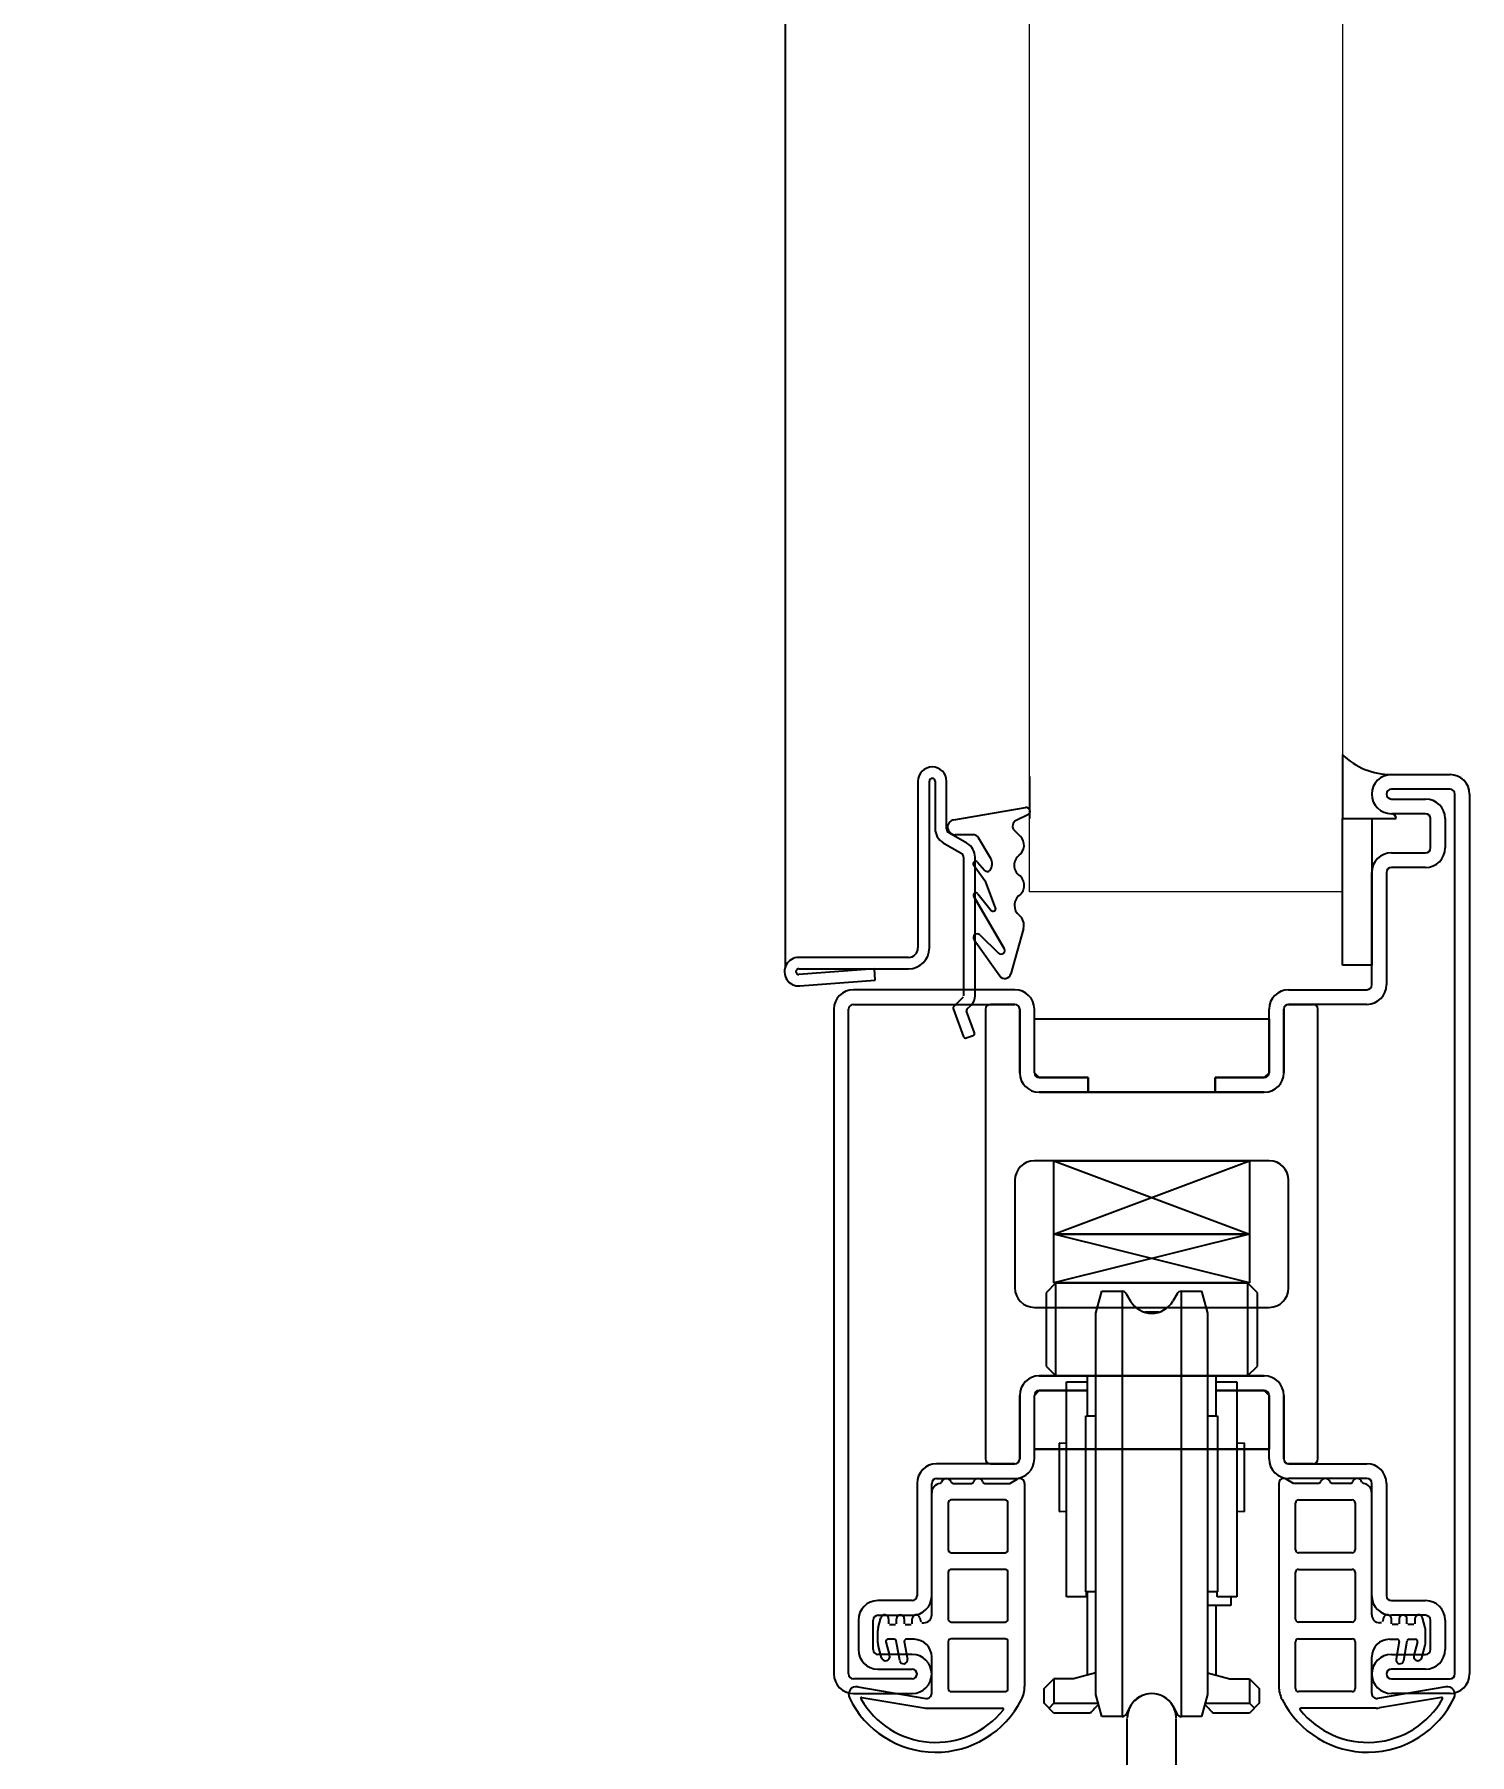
# Model space of a CAD drawing. Header units: inches. Extents: x -2661 to 42767, y -1222 to 9099.
# Drawn here: x -342.26 to -336.53, y 2838.38 to 2845.24 of the extents above; entities that cross this region are included whole.
import ezdxf
from ezdxf import colors
from ezdxf.entities.mleader import LeaderData, LeaderLine
from ezdxf.math import Vec2, Vec3

# ---------------------------------------------------------------- set-up
doc = ezdxf.new("R2010")
doc.units = ezdxf.units.IN
doc.header["$LTSCALE"] = 12
doc.header["$MEASUREMENT"] = 0
doc.layers.get('0').update_dxf_attribs({"linetype": 'CONTINUOUS'})
for name, color, linetype in [('S-ANNO-NOTE', 4, 'CONTINUOUS'), ('S-ARCH', 1, 'CONTINUOUS'), ('S-NOTE', 4, 'CONTINUOUS')]:
    doc.layers.add(name, color=color, linetype=linetype)
doc.styles.add('Arial', font='arial.ttf', dxfattribs={"width": 0.85})
doc.styles.add('ROMANS', font='romans.shx', dxfattribs={"width": 0.85})
doc.styles.add('RomansS', font='romans.shx', dxfattribs={"width": 0.85})

# ---------------------------------------------------------------- blocks, each defined once
blk = doc.blocks.new('_DotBlank')
at = {"color": 0, "lineweight": -2}
blk.add_line((-0.5, 0), (-1, 0), dxfattribs=at)
blk.add_circle((0, 0), 0.5, dxfattribs=at)

msp = doc.modelspace()

# ---------------------------------------------------------------- linework, layer by layer
at = {"layer": 'S-ARCH'}
for p, q in [((-339.26198, 2869.60671), (-339.26198, 2841.51925)), ((-337.03906, 2842.36498), (-337.03906, 2842.10948)), ((-338.73169, 2842.25859), (-338.73168, 2841.59358)), ((-338.68608, 2841.59358), (-338.68609, 2842.25859)), ((-338.66329, 2842.25859), (-338.66329, 2842.06893)), ((-338.61769, 2842.06893), (-338.61769, 2842.25859)), ((-338.28712, 2842.27801), (-338.28712, 2842.10948)), ((-336.84406, 2842.28498), (-336.61002, 2842.28498)), ((-336.61002, 2842.22648), (-336.84402, 2842.22648)), ((-336.84402, 2842.18748), (-336.70752, 2842.18748)), ((-336.59052, 2838.69698), (-336.59052, 2842.20698)), ((-336.53202, 2842.20698), (-336.53202, 2838.69698)), ((-338.58877, 2842.1048), (-338.3024, 2842.15333)), ((-338.29323, 2842.12509), (-338.34029, 2842.10191)), ((-337.03926, 2841.52448), (-337.03926, 2842.10948)), ((-337.03926, 2842.10948), (-336.92206, 2842.10948)), ((-337.03906, 2842.10948), (-336.82456, 2842.10948)), ((-336.92206, 2842.10948), (-336.92206, 2841.52448)), ((-336.70752, 2842.12898), (-336.84406, 2842.12898)), ((-336.68802, 2841.99248), (-336.68802, 2842.10948)), ((-336.62952, 2842.10948), (-336.62952, 2841.99248)), ((-338.53642, 2842.01105), (-338.60818, 2842.05248)), ((-338.51228, 2842.04527), (-338.58368, 2842.04523)), ((-338.44468, 2841.95628), (-338.49083, 2842.03314)), ((-338.34691, 2842.0618), (-338.3233, 2842.03821)), ((-338.63098, 2842.01299), (-338.55922, 2841.97155)), ((-336.84402, 2841.97298), (-336.70752, 2841.97298)), ((-338.54972, 2841.9551), (-338.54971, 2841.40302)), ((-338.461, 2841.8554), (-338.50966, 2841.92358)), ((-338.50411, 2841.40302), (-338.50412, 2841.9551)), ((-338.49412, 2841.93614), (-338.46601, 2841.90395)), ((-336.92202, 2841.44648), (-336.92202, 2841.89498)), ((-336.86352, 2841.89498), (-336.86352, 2841.44648)), ((-336.70752, 2841.91448), (-336.84402, 2841.91448)), ((-338.42254, 2841.75331), (-338.461, 2841.8554)), ((-338.38768, 2841.59143), (-338.5093, 2841.79812)), ((-338.5093, 2841.79812), (-338.38768, 2841.59143)), ((-338.49299, 2841.80958), (-338.43959, 2841.74339)), ((-338.50824, 2841.62608), (-338.40588, 2841.48214)), ((-338.48547, 2841.64542), (-338.4111, 2841.57309)), ((-338.31098, 2841.67136), (-338.36142, 2841.48993)), ((-338.76968, 2841.55558), (-339.20711, 2841.55558)), ((-339.20711, 2841.50998), (-338.76968, 2841.50998)), ((-338.90547, 2841.50978), (-339.20634, 2841.4872)), ((-338.9024, 2841.46428), (-338.90547, 2841.50978)), ((-336.92206, 2841.52448), (-337.03926, 2841.52448)), ((-339.20328, 2841.44171), (-338.9024, 2841.46428)), ((-338.34552, 2841.42698), (-338.98902, 2841.42698)), ((-337.25352, 2841.42698), (-336.94152, 2841.42698)), ((-339.06702, 2841.34898), (-339.06702, 2838.69698)), ((-339.00852, 2838.69698), (-339.00852, 2841.34898)), ((-338.98902, 2841.36848), (-338.34552, 2841.36848)), ((-338.5909, 2841.35247), (-338.54956, 2841.23889)), ((-338.55194, 2841.39764), (-338.58914, 2841.36044)), ((-338.53635, 2841.34874), (-338.51969, 2841.3654)), ((-338.46252, 2841.34898), (-338.46252, 2839.55498)), ((-338.34552, 2841.36848), (-338.44302, 2841.36848)), ((-338.32602, 2841.34898), (-338.32602, 2841.09548)), ((-338.32602, 2841.09548), (-338.32602, 2841.34898)), ((-338.26752, 2841.09548), (-338.26752, 2841.34898)), ((-337.33152, 2841.09548), (-337.33152, 2841.34898)), ((-337.27302, 2841.09548), (-337.27302, 2841.34898)), ((-337.27302, 2841.34898), (-337.27302, 2841.09548)), ((-336.94152, 2841.36848), (-337.25352, 2841.36848)), ((-337.25352, 2841.36848), (-337.15602, 2841.36848)), ((-337.13652, 2839.55498), (-337.13652, 2841.34898)), ((-338.50671, 2841.25448), (-338.53812, 2841.34077)), ((-338.26752, 2841.30998), (-337.33152, 2841.30998)), ((-338.26752, 2841.09548), (-338.26752, 2841.30998)), ((-337.33152, 2841.30998), (-337.33152, 2841.09548)), ((-338.53982, 2841.23434), (-338.51125, 2841.24474)), ((-338.24802, 2841.07598), (-338.26752, 2841.09548)), ((-338.24802, 2841.07598), (-338.05302, 2841.07598)), ((-338.05302, 2841.07598), (-338.24802, 2841.07598)), ((-338.05302, 2841.07598), (-338.05302, 2841.01748)), ((-338.05302, 2841.01748), (-338.05302, 2841.07598)), ((-337.54602, 2841.01748), (-337.54602, 2841.07598)), ((-337.54602, 2841.07598), (-337.35102, 2841.07598)), ((-337.35102, 2841.07598), (-337.54602, 2841.07598)), ((-337.54602, 2841.07598), (-337.54602, 2841.01748)), ((-337.33152, 2841.09548), (-337.35102, 2841.07598)), ((-338.05302, 2841.01748), (-338.24802, 2841.01748)), ((-338.24802, 2841.01748), (-337.35102, 2841.01748)), ((-337.54602, 2841.01748), (-338.05302, 2841.01748)), ((-337.35102, 2841.01748), (-337.54602, 2841.01748)), ((-337.33152, 2840.74448), (-338.26752, 2840.74448)), ((-338.18952, 2840.45206), (-337.40952, 2840.74448)), ((-338.18952, 2840.74448), (-337.40952, 2840.74448)), ((-338.18952, 2840.45206), (-338.18952, 2840.74448)), ((-338.18952, 2840.74448), (-337.40952, 2840.45206)), ((-337.40952, 2840.74448), (-337.40952, 2840.45206)), ((-338.34552, 2840.66648), (-338.34552, 2840.23748)), ((-337.25352, 2840.23748), (-337.25352, 2840.66648)), ((-337.40952, 2840.25706), (-338.18952, 2840.45206)), ((-338.18952, 2840.45206), (-337.40952, 2840.45206)), ((-338.18952, 2840.25706), (-338.18952, 2840.45206)), ((-337.40952, 2840.45206), (-338.18952, 2840.45206)), ((-337.40952, 2840.45206), (-338.18952, 2840.25706)), ((-337.40952, 2840.45206), (-337.40952, 2840.25706)), ((-338.18172, 2840.25706), (-338.22072, 2840.21806)), ((-337.40952, 2840.25706), (-338.18952, 2840.25706)), ((-338.18172, 2839.88656), (-338.18172, 2840.25706)), ((-338.18172, 2840.25706), (-337.41732, 2840.25706)), ((-337.37832, 2840.21806), (-337.41732, 2840.25706)), ((-337.41732, 2840.25706), (-337.41732, 2839.88656)), ((-338.22072, 2840.21806), (-338.22072, 2839.92556)), ((-338.02182, 2840.13643), (-337.99842, 2840.22376)), ((-337.99842, 2840.22376), (-337.91774, 2840.22376)), ((-337.91774, 2840.22376), (-337.91774, 2838.52726)), ((-337.90085, 2840.21401), (-337.88396, 2840.18476)), ((-337.6982, 2840.21401), (-337.71509, 2840.18476)), ((-337.68131, 2838.52726), (-337.68131, 2840.22376)), ((-337.68131, 2840.22376), (-337.60062, 2840.22376)), ((-337.60062, 2840.22376), (-337.57722, 2840.13643)), ((-337.37832, 2839.92556), (-337.37832, 2840.21806)), ((-338.26752, 2840.15948), (-337.33152, 2840.15948)), ((-338.02182, 2838.61459), (-338.02182, 2840.13643)), ((-337.77171, 2840.14006), (-337.82734, 2840.14006)), ((-337.57722, 2840.13643), (-337.57722, 2838.61459)), ((-338.22072, 2839.92556), (-338.18172, 2839.88656)), ((-337.41732, 2839.88656), (-337.37832, 2839.92556)), ((-337.35102, 2839.88648), (-338.24802, 2839.88648)), ((-338.24802, 2839.88648), (-338.05302, 2839.88648)), ((-338.18172, 2839.88656), (-338.02182, 2839.88656)), ((-338.13882, 2839.00501), (-338.13882, 2839.86301)), ((-338.13882, 2839.86301), (-338.06082, 2839.86301)), ((-338.05692, 2839.88656), (-338.05692, 2839.72646)), ((-338.05302, 2839.88648), (-337.54602, 2839.88648)), ((-337.41732, 2839.88656), (-337.57722, 2839.88656)), ((-337.54602, 2839.88648), (-337.35102, 2839.88648)), ((-337.54212, 2839.72646), (-337.54212, 2839.88656)), ((-337.53822, 2839.86301), (-337.46022, 2839.86301)), ((-337.46022, 2839.86301), (-337.46022, 2839.00501)), ((-338.32602, 2839.80848), (-338.32602, 2839.55498)), ((-338.32602, 2839.55498), (-338.32602, 2839.80848)), ((-338.26752, 2839.80848), (-338.24802, 2839.82798)), ((-338.26752, 2839.55498), (-338.26752, 2839.80848)), ((-338.26752, 2839.59398), (-338.26752, 2839.80848)), ((-338.05302, 2839.82798), (-338.24802, 2839.82798)), ((-338.24802, 2839.82798), (-338.05302, 2839.82798)), ((-337.35102, 2839.82798), (-337.54602, 2839.82798)), ((-337.54602, 2839.82798), (-337.35102, 2839.82798)), ((-337.35102, 2839.82798), (-337.33152, 2839.80848)), ((-337.33152, 2839.55498), (-337.33152, 2839.80848)), ((-337.33152, 2839.80848), (-337.33152, 2839.59398)), ((-337.27302, 2839.55498), (-337.27302, 2839.80848)), ((-337.27302, 2839.80848), (-337.27302, 2839.55498)), ((-338.06277, 2839.02456), (-338.06277, 2839.72645)), ((-338.06082, 2839.72645), (-338.02182, 2839.72651)), ((-337.57722, 2839.72651), (-337.53822, 2839.72645)), ((-337.53627, 2839.02456), (-337.53627, 2839.72645)), ((-337.33152, 2839.59398), (-338.26752, 2839.59398)), ((-338.26752, 2839.59398), (-337.33152, 2839.59398)), ((-338.13882, 2839.61687), (-338.16924, 2839.61794)), ((-338.16924, 2839.61794), (-338.16924, 2839.34494)), ((-337.42902, 2839.61796), (-337.46022, 2839.61687)), ((-337.42902, 2839.34491), (-337.42902, 2839.61796)), ((-338.34552, 2839.53548), (-338.65752, 2839.53548)), ((-338.44302, 2839.53548), (-338.34552, 2839.53548)), ((-337.15602, 2839.53548), (-337.25352, 2839.53548)), ((-337.25352, 2839.53548), (-336.94152, 2839.53548)), ((-338.73552, 2839.45748), (-338.73552, 2839.00898)), ((-338.67702, 2839.00898), (-338.67702, 2839.45748)), ((-338.65752, 2839.47698), (-338.34552, 2839.47698)), ((-338.59236, 2839.45748), (-338.51794, 2839.45748)), ((-338.46561, 2839.45748), (-338.36502, 2839.45748)), ((-338.36502, 2839.45748), (-338.33577, 2839.47437)), ((-338.30652, 2839.45748), (-338.30652, 2838.64748)), ((-337.29252, 2839.45748), (-337.29252, 2838.64748)), ((-337.23402, 2839.45748), (-337.26327, 2839.47437)), ((-336.94152, 2839.47698), (-337.25352, 2839.47698)), ((-337.13344, 2839.45748), (-337.23402, 2839.45748)), ((-337.00669, 2839.45748), (-337.08111, 2839.45748)), ((-336.92202, 2839.00898), (-336.92202, 2839.45748)), ((-336.86352, 2839.45748), (-336.86352, 2839.00898)), ((-338.67702, 2838.93275), (-338.67702, 2839.41848)), ((-338.61072, 2839.37948), (-338.61072, 2839.19228)), ((-338.38452, 2839.39118), (-338.59902, 2839.39118)), ((-338.37282, 2839.19228), (-338.37282, 2839.37948)), ((-337.22622, 2839.19228), (-337.22622, 2839.37948)), ((-337.21452, 2839.39118), (-337.00002, 2839.39118)), ((-336.98832, 2839.37948), (-336.98832, 2839.19228)), ((-336.92202, 2838.93275), (-336.92202, 2839.41848)), ((-338.16924, 2839.34494), (-338.13882, 2839.346)), ((-337.46022, 2839.346), (-337.42902, 2839.34491)), ((-338.59902, 2839.18058), (-338.38452, 2839.18058)), ((-337.00002, 2839.18058), (-337.21452, 2839.18058)), ((-338.61072, 2839.10258), (-338.61072, 2838.91538)), ((-338.38452, 2839.11428), (-338.59902, 2839.11428)), ((-338.37282, 2838.91538), (-338.37282, 2839.10258)), ((-337.22622, 2838.91538), (-337.22622, 2839.10258)), ((-337.21452, 2839.11428), (-337.00002, 2839.11428)), ((-336.98832, 2839.10258), (-336.98832, 2838.91538)), ((-338.02182, 2839.02451), (-338.06082, 2839.02456)), ((-338.06082, 2839.02456), (-338.06082, 2839.00501)), ((-338.05692, 2839.02455), (-338.05692, 2838.69219)), ((-337.53822, 2839.02456), (-337.57722, 2839.02451)), ((-337.53822, 2839.00501), (-337.53822, 2839.02456)), ((-338.75502, 2838.98948), (-338.89152, 2838.98948)), ((-338.06082, 2839.00501), (-338.13882, 2839.00501)), ((-337.48362, 2838.97006), (-337.57722, 2838.97006)), ((-337.54212, 2838.69219), (-337.54212, 2838.97006)), ((-337.46022, 2839.00501), (-337.53822, 2839.00501)), ((-337.48362, 2839.00501), (-337.48362, 2838.97006)), ((-336.84402, 2838.98948), (-336.70752, 2838.98948)), ((-338.96952, 2838.91148), (-338.96952, 2838.79448)), ((-338.91102, 2838.79448), (-338.91102, 2838.91148)), ((-338.89152, 2838.93098), (-338.75502, 2838.93098)), ((-338.8902, 2838.88053), (-338.8793, 2838.9212)), ((-338.84863, 2838.91716), (-338.84863, 2838.89765)), ((-338.84473, 2838.89375), (-338.82133, 2838.89375)), ((-338.81743, 2838.89765), (-338.81743, 2838.91716)), ((-338.78623, 2838.91716), (-338.78623, 2838.89765)), ((-338.78233, 2838.89375), (-338.75892, 2838.89375)), ((-338.75502, 2838.89765), (-338.75502, 2838.91716)), ((-338.72436, 2838.9212), (-338.71987, 2838.90444)), ((-338.7161, 2838.90155), (-338.70822, 2838.90155)), ((-338.59902, 2838.90368), (-338.38452, 2838.90368)), ((-337.00002, 2838.90368), (-337.21452, 2838.90368)), ((-336.88295, 2838.90155), (-336.89082, 2838.90155)), ((-336.87469, 2838.9212), (-336.87918, 2838.90444)), ((-336.70752, 2838.93098), (-336.84402, 2838.93098)), ((-336.84402, 2838.89765), (-336.84402, 2838.91716)), ((-336.81672, 2838.89375), (-336.84012, 2838.89375)), ((-336.81282, 2838.91716), (-336.81282, 2838.89765)), ((-336.78162, 2838.89765), (-336.78162, 2838.91716)), ((-336.75432, 2838.89375), (-336.77772, 2838.89375)), ((-336.75042, 2838.91716), (-336.75042, 2838.89765)), ((-336.70885, 2838.88053), (-336.71975, 2838.9212)), ((-336.68802, 2838.79448), (-336.68802, 2838.91148)), ((-336.62952, 2838.91148), (-336.62952, 2838.79448)), ((-338.89152, 2838.82175), (-338.89152, 2838.87044)), ((-338.87689, 2838.76201), (-338.8902, 2838.81166)), ((-338.85931, 2838.82543), (-338.84464, 2838.77066)), ((-338.8262, 2838.83525), (-338.85178, 2838.83525)), ((-338.80474, 2838.75065), (-338.81852, 2838.82881)), ((-338.78636, 2838.8261), (-338.77402, 2838.75607)), ((-338.74722, 2838.83525), (-338.77868, 2838.83525)), ((-338.61072, 2838.82568), (-338.61072, 2838.63848)), ((-338.38452, 2838.83738), (-338.59902, 2838.83738)), ((-338.37282, 2838.63848), (-338.37282, 2838.82568)), ((-337.22622, 2838.63848), (-337.22622, 2838.82568)), ((-337.21452, 2838.83738), (-337.00002, 2838.83738)), ((-336.98832, 2838.82568), (-336.98832, 2838.63848)), ((-336.85182, 2838.83525), (-336.82037, 2838.83525)), ((-336.81269, 2838.8261), (-336.82503, 2838.75607)), ((-336.79431, 2838.75065), (-336.78053, 2838.82881)), ((-336.77284, 2838.83525), (-336.74727, 2838.83525)), ((-336.73974, 2838.82543), (-336.75441, 2838.77066)), ((-336.72216, 2838.76201), (-336.70885, 2838.81166)), ((-336.70752, 2838.82175), (-336.70752, 2838.87044)), ((-338.75502, 2838.77498), (-338.89152, 2838.77498)), ((-338.67702, 2838.61898), (-338.67702, 2838.76505)), ((-336.92202, 2838.61898), (-336.92202, 2838.76505)), ((-336.84402, 2838.77498), (-336.70752, 2838.77498)), ((-338.75502, 2838.67748), (-338.98902, 2838.67748)), ((-338.89152, 2838.71648), (-338.75502, 2838.71648)), ((-338.22852, 2838.63856), (-338.18952, 2838.67756)), ((-338.11152, 2838.67756), (-338.18952, 2838.67756)), ((-338.18952, 2838.67756), (-338.18952, 2838.58006)), ((-338.02182, 2838.70159), (-338.11152, 2838.67756)), ((-337.57722, 2838.70159), (-337.48752, 2838.67756)), ((-337.48752, 2838.67756), (-337.40952, 2838.67756)), ((-337.40952, 2838.67756), (-337.37052, 2838.63856)), ((-337.40952, 2838.67756), (-337.40952, 2838.58006)), ((-336.70752, 2838.71648), (-336.84402, 2838.71648)), ((-336.84402, 2838.67748), (-336.61002, 2838.67748)), ((-338.98902, 2838.61898), (-338.75502, 2838.61898)), ((-338.97212, 2838.64585), (-338.69978, 2838.59976)), ((-338.95534, 2838.60346), (-338.7079, 2838.56158)), ((-338.59902, 2838.62678), (-338.38452, 2838.62678)), ((-338.22852, 2838.58006), (-338.22852, 2838.63856)), ((-337.99842, 2838.52726), (-338.02182, 2838.61459)), ((-337.57722, 2838.61459), (-337.60062, 2838.52726)), ((-337.37052, 2838.63856), (-337.37052, 2838.58006)), ((-337.00002, 2838.62678), (-337.21452, 2838.62678)), ((-336.62693, 2838.64585), (-336.89927, 2838.59976)), ((-336.64371, 2838.60346), (-336.89115, 2838.56158)), ((-336.61002, 2838.61898), (-336.84402, 2838.61898)), ((-338.69489, 2838.56048), (-338.39423, 2838.56048)), ((-338.18952, 2838.54106), (-338.22852, 2838.58006)), ((-338.20902, 2838.56056), (-338.18952, 2838.58006)), ((-338.18952, 2838.58006), (-338.01257, 2838.58006)), ((-338.04308, 2838.54106), (-338.18952, 2838.54106)), ((-337.88396, 2838.57023), (-337.90085, 2838.53701)), ((-337.71509, 2838.57023), (-337.6982, 2838.53701)), ((-337.58648, 2838.58006), (-337.40952, 2838.58006)), ((-337.40952, 2838.54106), (-337.55597, 2838.54106)), ((-337.40952, 2838.58006), (-337.39002, 2838.56056)), ((-337.37052, 2838.58006), (-337.40952, 2838.54106)), ((-336.90416, 2838.56048), (-337.20482, 2838.56048)), ((-337.91774, 2838.52726), (-337.99842, 2838.52726)), ((-337.89805, 2837.2737), (-337.89805, 2838.51919)), ((-337.70305, 2838.51919), (-337.70305, 2836.8057)), ((-337.60062, 2838.52726), (-337.68131, 2838.52726))]:
    msp.add_line(p, q, dxfattribs=at)
at = {"layer": 'S-ARCH', "lineweight": 18}
for p, q in [((-338.28706, 2841.81698), (-338.28706, 2869.60671)), ((-337.03906, 2869.60671), (-337.03906, 2841.81698)), ((-337.03906, 2841.81698), (-338.28706, 2841.81698))]:
    msp.add_line(p, q, dxfattribs=at)
at = {"layer": 'S-ARCH'}
for centre, radius, start, end in [((-338.67469, 2842.25859), 0.057, 0.00064, 180.00064), ((-336.84368, 2842.56358), 0.2786, 225.468016, 269.920977), ((-338.67469, 2842.25859), 0.0114, 0.00064, 180.00064), ((-336.84406, 2842.20698), 0.078, 90, 270), ((-336.84402, 2842.20698), 0.078, 90, 270), ((-336.61002, 2842.20698), 0.078, 0, 90), ((-336.84402, 2842.20698), 0.0195, 90, 270), ((-336.70752, 2842.10948), 0.078, 0, 90), ((-336.61002, 2842.20698), 0.0195, 0, 90), ((-338.58368, 2842.07524), 0.03, 99.751892, 270), ((-338.32924, 2842.07948), 0.025, 116.225753, 225.025353), ((-338.29986, 2842.13854), 0.015, 296.225753, 99.746244), ((-336.84406, 2842.10948), 0.0195, 360, 90), ((-336.70752, 2842.10948), 0.0195, 0, 90), ((-338.59869, 2842.06893), 0.0646, 180.00064, 240.00064), ((-338.59869, 2842.06893), 0.019, 180.00064, 240.00064), ((-338.51226, 2842.02027), 0.025, 30.986131, 90.028542), ((-338.35864, 2842.00284), 0.05, 307.280056, 45.025353), ((-338.56872, 2841.9551), 0.019, 0.00064, 60.00064), ((-338.56872, 2841.9551), 0.0646, 0.00064, 60.00064), ((-338.29807, 2841.92327), 0.05, 127.280056, 233.425696), ((-336.84402, 2841.89498), 0.078, 90, 180), ((-336.70752, 2841.99248), 0.078, 270, 0), ((-336.70752, 2841.99248), 0.0195, 270, 0), ((-338.5016, 2841.9295), 0.01, 41.551411, 216.316822), ((-338.45472, 2841.91381), 0.015, 221.125231, 336.222249), ((-338.4861, 2841.92874), 0.04974, 335.063905, 33.625532), ((-336.84402, 2841.89498), 0.0195, 90, 180), ((-338.35766, 2841.84296), 0.05, 307.174755, 53.425696), ((-338.50068, 2841.80319), 0.01, 39.732343, 210.472906), ((-338.4319, 2841.74978), 0.01, 219.732343, 20.643286), ((-338.29723, 2841.76328), 0.05, 127.174755, 231.745347), ((-338.35915, 2841.68476), 0.05, 344.462808, 51.745347), ((-338.49598, 2841.63472), 0.015, 45.511718, 215.172544), ((-339.20711, 2841.49858), 0.057, 90.00064, 273.858704), ((-338.76968, 2841.59358), 0.038, 270.00064, 0.00064), ((-338.76968, 2841.59358), 0.0836, 270.00064, 0.00064), ((-338.40058, 2841.58378), 0.015, 225.475142, 30.676743), ((-339.20711, 2841.49858), 0.0114, 90.00064, 273.858704), ((-338.38551, 2841.49663), 0.025, 215.417053, 344.462808), ((-338.98902, 2841.34898), 0.078, 90, 180), ((-338.34552, 2841.34898), 0.078, 0, 90), ((-337.25352, 2841.34898), 0.078, 90, 180), ((-336.94152, 2841.44648), 0.078, 270, 0), ((-336.94152, 2841.44648), 0.0195, 270, 0), ((-338.98902, 2841.34898), 0.0195, 90, 180), ((-338.58376, 2841.35507), 0.0076, 135.00064, 200.00205), ((-338.53098, 2841.34337), 0.0076, 135.00064, 200.00205), ((-338.55731, 2841.40302), 0.0532, 315.00064, 0.00064), ((-338.44302, 2841.34898), 0.0195, 90, 180), ((-338.34552, 2841.34898), 0.0195, 0, 90), ((-338.34552, 2841.34898), 0.0195, 0, 90), ((-337.25352, 2841.34898), 0.0195, 90, 180), ((-337.25352, 2841.34898), 0.0195, 90, 180), ((-337.15602, 2841.34898), 0.0195, 0, 90), ((-338.54242, 2841.24149), 0.0076, 200.00205, 290.00205), ((-338.51385, 2841.25188), 0.0076, 290.00205, 20.00205), ((-338.24802, 2841.09548), 0.078, 180, 270), ((-338.24802, 2841.09548), 0.078, 180, 270), ((-338.24802, 2841.09548), 0.0195, 180, 270), ((-337.35102, 2841.09548), 0.078, 270, 0), ((-337.35102, 2841.09548), 0.0195, 270, 0), ((-337.35102, 2841.09548), 0.078, 270, 0), ((-338.26752, 2840.66648), 0.078, 90, 180), ((-337.33152, 2840.66648), 0.078, 0, 90), ((-338.26752, 2840.23748), 0.078, 180, 270), ((-337.91774, 2840.20426), 0.0195, 30, 90), ((-337.79952, 2840.23351), 0.0975, 210, 330), ((-337.68131, 2840.20426), 0.0195, 90, 150), ((-337.33152, 2840.23748), 0.078, 270, 0), ((-338.24802, 2839.80848), 0.078, 90, 180), ((-338.24802, 2839.80848), 0.078, 90, 180), ((-337.35102, 2839.80848), 0.078, 0, 90), ((-337.35102, 2839.80848), 0.078, 0, 90), ((-338.24802, 2839.80848), 0.0195, 90, 180), ((-337.35102, 2839.80848), 0.0195, 0, 90), ((-338.65752, 2839.45748), 0.078, 90, 180), ((-338.44302, 2839.55498), 0.0195, 180, 270), ((-338.34552, 2839.55498), 0.078, 270, 0), ((-338.34552, 2839.55498), 0.0195, 270, 0), ((-338.34552, 2839.55498), 0.0195, 270, 0), ((-337.25352, 2839.55498), 0.078, 180, 270), ((-337.25352, 2839.55498), 0.0195, 180, 270), ((-337.25352, 2839.55498), 0.0195, 180, 270), ((-337.15602, 2839.55498), 0.0195, 270, 0), ((-336.94152, 2839.45748), 0.078, 0, 90), ((-338.65752, 2839.45748), 0.0195, 90, 180), ((-338.63802, 2839.41848), 0.039, 98.361006, 180), ((-338.64483, 2839.46478), 0.0078, 278.361006, 344.484798), ((-338.61852, 2839.45748), 0.0195, 16.60155, 164.484798), ((-338.59236, 2839.46528), 0.0078, 196.60155, 270), ((-338.51794, 2839.46528), 0.0078, 270, 343.39845), ((-338.49177, 2839.45748), 0.0195, 16.60155, 163.39845), ((-338.46561, 2839.46528), 0.0078, 196.60155, 270), ((-338.32602, 2839.45748), 0.0195, 0, 120), ((-337.27302, 2839.45748), 0.0195, 60, 180), ((-337.13344, 2839.46528), 0.0078, 270, 343.39845), ((-337.10727, 2839.45748), 0.0195, 16.60155, 163.39845), ((-337.08111, 2839.46528), 0.0078, 196.60155, 270), ((-337.00669, 2839.46528), 0.0078, 270, 343.39845), ((-336.98052, 2839.45748), 0.0195, 15.515202, 163.39845), ((-336.95422, 2839.46478), 0.0078, 195.515202, 261.638994), ((-336.96102, 2839.41848), 0.039, 0, 81.638994), ((-336.94152, 2839.45748), 0.0195, 0, 90), ((-338.59902, 2839.37948), 0.0117, 90, 180), ((-338.38452, 2839.37948), 0.0117, 0, 90), ((-337.21452, 2839.37948), 0.0117, 90, 180), ((-337.00002, 2839.37948), 0.0117, 0, 90), ((-338.59902, 2839.19228), 0.0117, 180, 270), ((-338.38452, 2839.19228), 0.0117, 270, 0), ((-337.21452, 2839.19228), 0.0117, 180, 270), ((-337.00002, 2839.19228), 0.0117, 270, 0), ((-338.59902, 2839.10258), 0.0117, 90, 180), ((-338.38452, 2839.10258), 0.0117, 0, 90), ((-337.21452, 2839.10258), 0.0117, 90, 180), ((-337.00002, 2839.10258), 0.0117, 0, 90), ((-338.75502, 2839.00898), 0.078, 270, 0), ((-338.75502, 2839.00898), 0.0195, 270, 0), ((-336.84402, 2839.00898), 0.078, 180, 270), ((-336.84402, 2839.00898), 0.0195, 180, 270), ((-338.89152, 2838.91148), 0.078, 90, 180), ((-336.70752, 2838.91148), 0.078, 0, 90), ((-338.89152, 2838.91148), 0.0195, 90, 180), ((-338.85252, 2838.87044), 0.039, 165, 180), ((-338.86423, 2838.91716), 0.0156, 0, 165), ((-338.80183, 2838.91716), 0.0156, 0, 180), ((-338.73942, 2838.91716), 0.0156, 15, 180), ((-338.70822, 2838.93275), 0.0312, 270, 0), ((-338.59902, 2838.91538), 0.0117, 180, 270), ((-338.38452, 2838.91538), 0.0117, 270, 0), ((-337.21452, 2838.91538), 0.0117, 180, 270), ((-337.00002, 2838.91538), 0.0117, 270, 0), ((-336.89082, 2838.93275), 0.0312, 180, 270), ((-336.85962, 2838.91716), 0.0156, 0, 165), ((-336.79722, 2838.91716), 0.0156, 0, 180), ((-336.73482, 2838.91716), 0.0156, 15, 180), ((-336.74652, 2838.87044), 0.039, 0, 15), ((-336.70752, 2838.91148), 0.0195, 0, 90), ((-338.85252, 2838.82175), 0.039, 180, 195), ((-338.85178, 2838.82745), 0.0078, 90, 195), ((-338.8262, 2838.82745), 0.0078, 10, 90), ((-338.77868, 2838.82745), 0.0078, 90, 190), ((-338.74722, 2838.76505), 0.0702, 0, 90), ((-338.59902, 2838.82568), 0.0117, 90, 180), ((-338.38452, 2838.82568), 0.0117, 0, 90), ((-337.21452, 2838.82568), 0.0117, 90, 180), ((-337.00002, 2838.82568), 0.0117, 0, 90), ((-336.85182, 2838.76505), 0.0702, 90, 180), ((-336.82037, 2838.82745), 0.0078, 350, 90), ((-336.77284, 2838.82745), 0.0078, 90, 170), ((-336.74727, 2838.82745), 0.0078, 345, 90), ((-336.74652, 2838.82175), 0.039, 345, 0), ((-338.89152, 2838.79448), 0.078, 180, 270), ((-338.89152, 2838.79448), 0.0195, 180, 270), ((-338.86076, 2838.76634), 0.0167, 195, 15), ((-338.78938, 2838.75336), 0.0156, 190, 10), ((-338.75502, 2838.69698), 0.078, 270, 90), ((-336.84402, 2838.69698), 0.078, 90, 270), ((-336.80967, 2838.75336), 0.0156, 170, 350), ((-336.73829, 2838.76634), 0.0167, 165, 345), ((-336.70752, 2838.79448), 0.0195, 270, 0), ((-336.70752, 2838.79448), 0.078, 270, 0), ((-338.98902, 2838.69698), 0.078, 180, 270), ((-338.98902, 2838.69698), 0.0195, 180, 270), ((-338.75502, 2838.69698), 0.0195, 270, 90), ((-336.84402, 2838.69698), 0.0195, 90, 270), ((-336.61002, 2838.69698), 0.078, 270, 0), ((-336.61002, 2838.69698), 0.0195, 270, 0), ((-338.97732, 2838.61509), 0.0312, 80.394001, 205.746923), ((-338.66058, 2838.76785), 0.38286, 205.746923, 333.080443), ((-338.95599, 2838.59961), 0.0039, 80.394001, 209.661396), ((-338.66058, 2838.76785), 0.34386, 209.661396, 321.579003), ((-338.69652, 2838.61898), 0.0195, 260.394001, 0), ((-338.59902, 2838.63848), 0.0117, 180, 270), ((-338.38452, 2838.63848), 0.0117, 270, 0), ((-338.42352, 2838.64748), 0.117, 333.080443, 0), ((-337.79952, 2838.52148), 0.0975, 0, 180), ((-337.79952, 2838.52148), 0.0975, 30, 150), ((-337.17552, 2838.64748), 0.117, 180, 206.919557), ((-336.93847, 2838.76785), 0.38286, 206.919557, 334.253077), ((-337.21452, 2838.63848), 0.0117, 180, 270), ((-336.93847, 2838.76785), 0.34386, 218.420997, 330.338604), ((-337.00002, 2838.63848), 0.0117, 270, 0), ((-336.90252, 2838.61898), 0.0195, 180, 279.605999), ((-336.64306, 2838.59961), 0.0039, 330.338604, 99.605999), ((-336.62172, 2838.61509), 0.0312, 334.253077, 99.605999), ((-338.69489, 2838.63848), 0.078, 260.394001, 270), ((-338.39423, 2838.55658), 0.0039, 321.579003, 90), ((-337.79952, 2838.34606), 0.312, 132.740392, 141.317813), ((-337.91774, 2838.54676), 0.0195, 270, 330), ((-337.68131, 2838.54676), 0.0195, 210, 270), ((-337.79952, 2838.34606), 0.312, 38.682187, 47.259608), ((-337.20482, 2838.55658), 0.0039, 90, 218.420997), ((-336.90416, 2838.63848), 0.078, 270, 279.605999)]:
    msp.add_arc(centre, radius, start, end, dxfattribs=at)

# ---------------------------------------------------------------- leaders
at = {"layer": 'S-ANNO-NOTE'}
ml = msp.add_multileader_mtext('Standard', dxfattribs=at)
ml.set_content('\\A1;#4 HORIZONTAL BARS @12"O.C.', color=4, style='Arial')
ml.set_leader_properties(color=2)
ml.set_arrow_properties(name='DOTBLANK')
ml.build(insert=Vec2(0, 0))
ml.multileader.update_dxf_attribs({"dogleg_length": 0.36, "arrow_head_size": 1.875, "scale": 12})
ctx = ml.context
ctx.base_point, ctx.scale, ctx.char_height, ctx.arrow_head_size, ctx.landing_gap_size, ctx.plane_origin = Vec3(-289.04193, 2859.54657), 12, 1.125, 1.875, 1.08, Vec3(-221.03213, 3140.40088)
ctx.text_align_type = 2
notes = []
notes.append((ctx, [(0, (1, 1, 0), (-264.60273, 2859.54657), (-1, 0), 1.5, [(0, [(-246.70578, 2841.21292)], 0, [])])]))
ctx.mtext.insert, ctx.mtext.width, ctx.mtext.defined_height, ctx.mtext.alignment, ctx.mtext.flow_direction = Vec3(-267.18273, 2860.27444), 23.8739952, 3.77427, 3, 5
ml = msp.add_multileader_mtext('Standard', dxfattribs=at)
ml.set_content(' #4 VERTICAL BAR @12" O.C. (CENTERED IN STEM WALL)', color=256, style='Arial')
ml.set_leader_properties(color=2)
ml.build(insert=Vec2(0, 0))
ml.multileader.update_dxf_attribs({"dogleg_length": 0.125, "arrow_head_size": 1.3125, "scale": 12})
ctx = ml.context
ctx.base_point, ctx.scale, ctx.char_height, ctx.arrow_head_size, ctx.landing_gap_size, ctx.plane_origin = Vec3(-286.17003, 2848.06606), 12, 1.125, 1.3125, 0.75, Vec3(-265.37565, 3041.1017)
ctx.text_align_type = 2
notes.append((ctx, [(1, (1, 1, 0), (-264.60273, 2848.06606), (-1, 0), 1.5, [(0, [(-247.70578, 2831.65735)], 0, [])])]))
ctx.mtext.insert, ctx.mtext.width, ctx.mtext.defined_height, ctx.mtext.alignment, ctx.mtext.flow_direction = Vec3(-266.85273, 2848.79393), 19.407493, 4.37074, 3, 5
ml = msp.add_multileader_mtext('Standard', dxfattribs=at)
ml.set_content(' #4 VERTICAL BAR @12" O.C. (CENTERED IN STEM WALL)', color=256, style='Arial')
ml.set_leader_properties(color=2)
ml.build(insert=Vec2(0, 0))
ml.multileader.update_dxf_attribs({"dogleg_length": 0.125, "arrow_head_size": 1.3125, "scale": 12})
ctx = ml.context
ctx.base_point, ctx.scale, ctx.char_height, ctx.arrow_head_size, ctx.landing_gap_size, ctx.plane_origin = Vec3(-192.96093, 2848.06606), 12, 1.125, 1.3125, 0.75, Vec3(-172.16655, 3041.1017)
ctx.text_align_type = 2
notes.append((ctx, [(1, (1, 1, 0), (-171.39363, 2848.06606), (-1, 0), 1.5, [(0, [(-154.49668, 2831.28235)], 0, [])])]))
ctx.mtext.insert, ctx.mtext.width, ctx.mtext.defined_height, ctx.mtext.alignment, ctx.mtext.flow_direction = Vec3(-173.64363, 2848.79393), 19.407493, 4.37074, 3, 5
ml = msp.add_multileader_mtext('Standard', dxfattribs=at)
ml.set_content('\\A1;#4 DOWELS @12"O.C.', color=4, style='Arial')
ml.set_leader_properties(color=2)
ml.build(insert=Vec2(0, 0))
ml.multileader.update_dxf_attribs({"dogleg_length": 0.36, "arrow_head_size": 1.3125, "scale": 12})
ctx = ml.context
ctx.base_point, ctx.scale, ctx.char_height, ctx.arrow_head_size, ctx.landing_gap_size, ctx.plane_origin = Vec3(-407.55228, 2844.19302), 12, 1.125, 1.3125, 1.08, Vec3(-413.08271, 3105.90114)
notes.append((ctx, [(0, (1, 1, 0), (-409.05228, 2844.19302), (1, 0), 1.5, [(0, [(-412.50078, 2830.74035)], 0, [])])]))
ctx.mtext.insert, ctx.mtext.rotation, ctx.mtext.width, ctx.mtext.flow_direction = Vec3(-406.47228, 2844.9209), 6.2831853, 14.1476126, 5
ml = msp.add_multileader_mtext('Standard', dxfattribs=at)
ml.set_content('\\A1;SHEATHING w/ E.N. PER PLAN', color=256, style='Arial')
ml.set_leader_properties(color=2)
ml.build(insert=Vec2(0, 0))
ml.multileader.update_dxf_attribs({"dogleg_length": 0.125, "arrow_head_size": 1.3125, "scale": 12})
ctx = ml.context
ctx.base_point, ctx.scale, ctx.char_height, ctx.arrow_head_size, ctx.landing_gap_size, ctx.plane_origin = Vec3(-279.89635, 2842.06606), 12, 1.125, 1.3125, 0.75, Vec3(-265.37565, 3031.89587)
ctx.text_align_type = 2
notes.append((ctx, [(1, (1, 1, 0), (-264.60273, 2842.06606), (-1, 0), 1.5, [(0, [(-257.1619, 2832.95376)], 0, [])])]))
ctx.mtext.insert, ctx.mtext.width, ctx.mtext.defined_height, ctx.mtext.alignment, ctx.mtext.flow_direction = Vec3(-266.85273, 2842.62894), 13.3125, 4.37074, 3, 5
at = {"layer": 'S-NOTE'}
ml = msp.add_multileader_mtext('Standard', dxfattribs=at)
ml.set_content('\\A1;{\\fArial|b0|i0|c0|p34;SLOT DRAIN, S.A.D.}', color=256, style='RomansS')
ml.set_leader_properties(color=2)
ml.build(insert=Vec2(0, 0))
ml.multileader.update_dxf_attribs({"dogleg_length": 0.36, "arrow_head_size": 1.3125, "scale": 12})
ctx = ml.context
ctx.base_point, ctx.scale, ctx.char_height, ctx.arrow_head_size, ctx.landing_gap_size, ctx.plane_origin = Vec3(-407.55228, 2854.61279), 12, 1.125, 1.3125, 0.75, Vec3(-476.9067, 3112.02035)
notes.append((ctx, [(0, (1, 1, 0), (-409.05228, 2854.61279), (1, 0), 1.5, [(0, [(-419.11403, 2835.64106)], 0, [])])]))
ctx.mtext.insert, ctx.mtext.width, ctx.mtext.flow_direction = Vec3(-406.80228, 2855.28656), 16.5978054, 5
ml = msp.add_multileader_mtext('Standard', dxfattribs=at)
ml.set_content('{\\fArial|b0|i0|c0|p34;CONCRETE SLAB ON GRADE PER PLAN}', color=256, style='ROMANS')
ml.set_leader_properties(color=2)
ml.build(insert=Vec2(0, 0))
ml.multileader.update_dxf_attribs({"dogleg_length": 0.36, "arrow_head_size": 1.3125, "scale": 12})
ctx = ml.context
ctx.base_point, ctx.scale, ctx.char_height, ctx.arrow_head_size, ctx.landing_gap_size, ctx.plane_origin, ctx.plane_y_axis = Vec3(-407.55228, 2849.23663), 12, 1.125, 1.3125, 0.75, Vec3(-385.20894, 3137.29155), Vec3(0, 1, 0)
notes.append((ctx, [(1, (1, 1, 0), (-409.05228, 2849.23663), (1, 0), 1.5, [(0, [(-416.03494, 2834.54731)], 0, [])])]))
ctx.mtext.insert, ctx.mtext.width, ctx.mtext.defined_height, ctx.mtext.flow_direction = Vec3(-406.80228, 2849.80873), 14.0660611, 2.20598, 5
for ctx, leaders in notes:
    for number, flags, end, landing, length, lines in leaders:
        leader = LeaderData()
        leader.index, (leader.has_last_leader_line, leader.has_dogleg_vector, leader.attachment_direction) = number, flags
        leader.last_leader_point, leader.dogleg_vector, leader.dogleg_length = Vec3(end), Vec3(landing), length
        for number, points, colour, breaks in lines:
            line = LeaderLine()
            line.index, line.vertices, line.color, line.breaks = number, Vec3.list(points), colors.encode_raw_color(colour), breaks
            leader.lines.append(line)
        ctx.leaders.append(leader)

doc.saveas('drawing.dxf')
